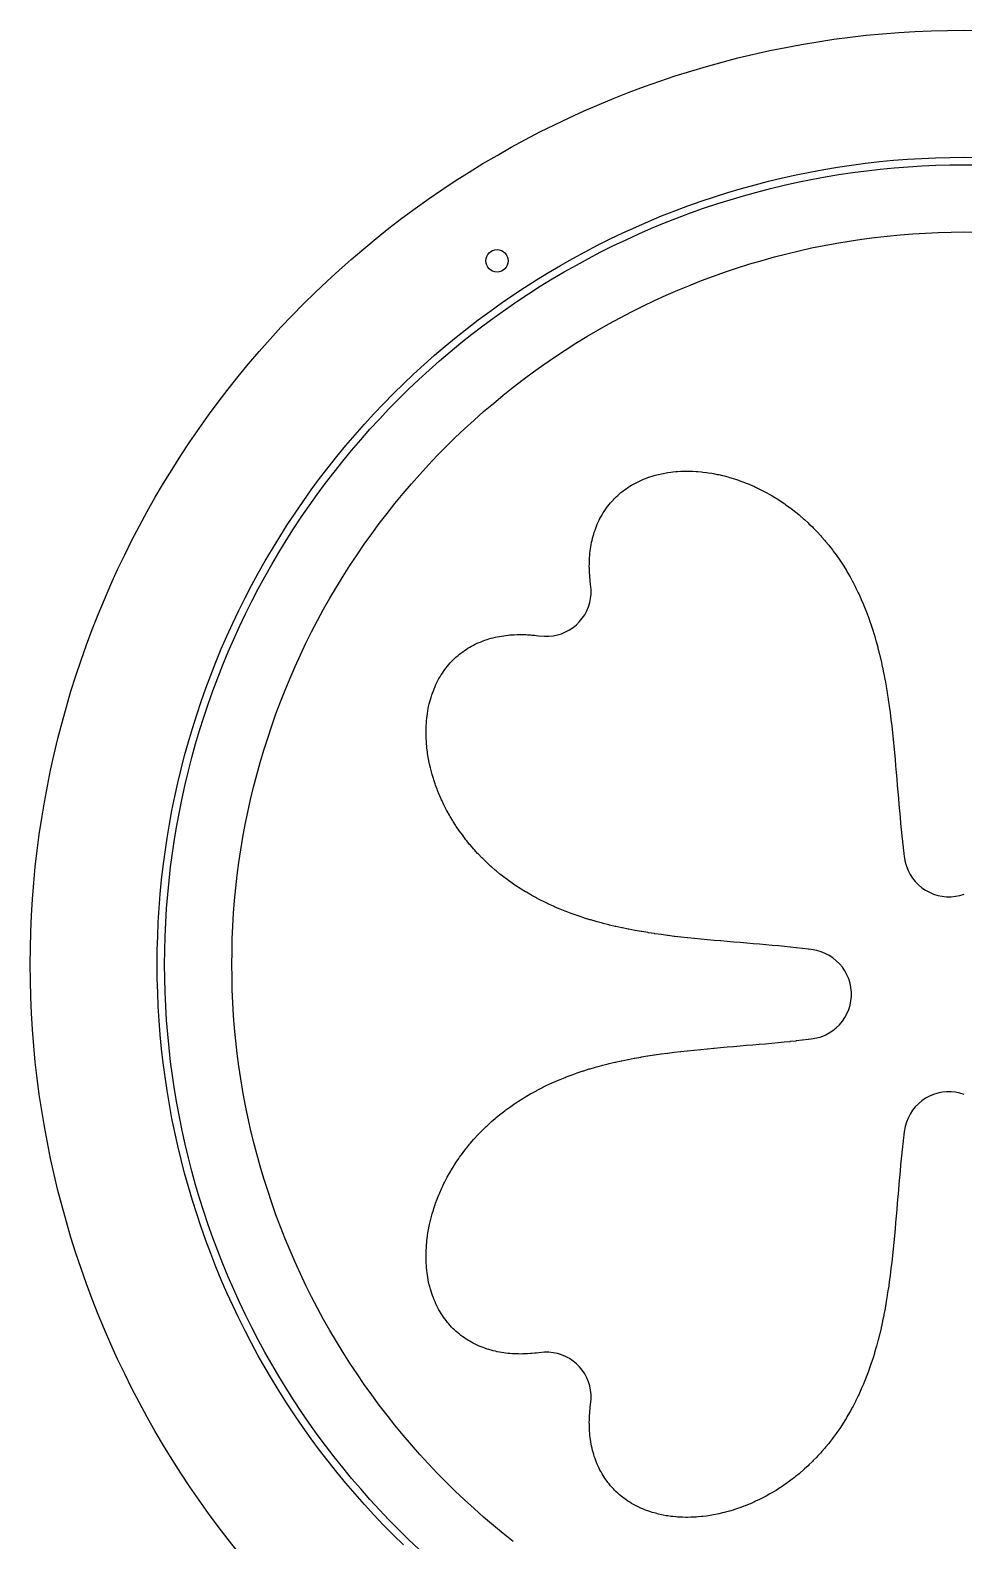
# Model space of a CAD drawing. Header units: metres. Extents: x 10 to 1210, y 10 to 2773.
# Drawn here: x 958 to 1083, y 285.9 to 488 of the extents above; entities that cross this region are included whole.
import ezdxf

# ---------------------------------------------------------------- set-up
doc = ezdxf.new("R2010")
doc.units = ezdxf.units.M
for name, color, linetype in [('ACIKLIK', 5, 'Continuous'), ('ASKI_DELIK', 6, 'Continuous'), ('CAM_SABLON', 4, 'Continuous'), ('DIS_KENAR_V91_Z3', 1, 'Continuous'), ('LAMBA_T4_Z4', 3, 'Continuous')]:
    doc.layers.add(name, color=color, linetype=linetype)

msp = doc.modelspace()

# ---------------------------------------------------------------- linework, layer by layer
at = {"layer": 'ACIKLIK'}
msp.add_lwpolyline([(1022.67, 285.78), (1021.33, 286.84), (1020.01, 287.93), (1018.71, 289.04), (1017.43, 290.17), (1016.16, 291.33), (1014.92, 292.51), (1013.7, 293.7), (1012.51, 294.92), (1011.33, 296.16), (1010.17, 297.43), (1009.04, 298.71), (1007.93, 300.01), (1006.84, 301.33), (1005.78, 302.67), (1004.73, 304.02), (1003.72, 305.4), (1002.72, 306.79), (1001.76, 308.2), (1000.81, 309.63), (999.89, 311.07), (999, 312.53), (998.13, 314), (997.29, 315.49), (996.47, 316.99), (995.68, 318.51), (994.92, 320.04), (994.18, 321.58), (993.47, 323.14), (992.79, 324.71), (992.14, 326.29), (991.51, 327.88), (990.91, 329.48), (990.34, 331.09), (989.8, 332.72), (989.28, 334.35), (988.8, 335.99), (988.34, 337.64), (987.91, 339.29), (987.51, 340.96), (987.14, 342.62), (986.8, 344.3), (986.49, 345.98), (986.21, 347.67), (985.95, 349.36), (985.73, 351.06), (985.54, 352.76), (985.37, 354.46), (985.24, 356.16), (985.14, 357.87), (985.06, 359.58), (985.02, 361.29), (985, 363), (985.02, 364.71), (985.06, 366.42), (985.14, 368.13), (985.24, 369.84), (985.37, 371.54), (985.54, 373.24), (985.73, 374.94), (985.95, 376.64), (986.21, 378.33), (986.49, 380.02), (986.8, 381.7), (987.14, 383.38), (987.51, 385.04), (987.91, 386.71), (988.34, 388.36), (988.8, 390.01), (989.28, 391.65), (989.8, 393.28), (990.34, 394.91), (990.91, 396.52), (991.51, 398.12), (992.14, 399.71), (992.79, 401.29), (993.47, 402.86), (994.18, 404.42), (994.92, 405.96), (995.68, 407.49), (996.47, 409.01), (997.29, 410.51), (998.13, 412), (999, 413.47), (999.89, 414.93), (1000.81, 416.37), (1001.76, 417.8), (1002.72, 419.21), (1003.72, 420.6), (1004.73, 421.98), (1005.78, 423.33), (1006.84, 424.67), (1007.93, 425.99), (1009.04, 427.29), (1010.17, 428.57), (1011.33, 429.84), (1012.51, 431.08), (1013.7, 432.3), (1014.92, 433.49), (1016.16, 434.67), (1017.43, 435.83), (1018.71, 436.96), (1020.01, 438.07), (1021.33, 439.16), (1022.67, 440.22), (1024.02, 441.27), (1025.4, 442.28), (1026.79, 443.28), (1028.2, 444.24), (1029.63, 445.19), (1031.07, 446.11), (1032.53, 447), (1034, 447.87), (1035.49, 448.71), (1036.99, 449.53), (1038.51, 450.32), (1040.04, 451.08), (1041.58, 451.82), (1043.14, 452.53), (1044.71, 453.21), (1046.29, 453.86), (1047.88, 454.49), (1049.48, 455.09), (1051.09, 455.66), (1052.72, 456.2), (1054.35, 456.72), (1055.99, 457.2), (1057.64, 457.66), (1059.29, 458.09), (1060.96, 458.49), (1062.62, 458.86), (1064.3, 459.2), (1065.98, 459.51), (1067.67, 459.79), (1069.36, 460.05), (1071.06, 460.27), (1072.76, 460.46), (1074.46, 460.63), (1076.16, 460.76), (1077.87, 460.86), (1079.58, 460.94), (1081.29, 460.98), (1083, 461), (1084.71, 460.98)], dxfattribs=at)
at = {"layer": 'ASKI_DELIK'}
msp.add_circle((1020.5, 457.14), 1.5, dxfattribs=at)
at = {"layer": 'CAM_SABLON'}
msp.add_lwpolyline([(1010.03, 284.75), (1008.67, 286.03), (1007.34, 287.34), (1006.03, 288.67), (1004.75, 290.03), (1003.48, 291.4), (1002.25, 292.8), (1001.03, 294.22), (999.85, 295.66), (998.68, 297.12), (997.55, 298.61), (996.44, 300.11), (995.35, 301.63), (994.29, 303.17), (993.26, 304.72), (992.26, 306.3), (991.28, 307.89), (990.34, 309.5), (989.42, 311.13), (988.53, 312.77), (987.66, 314.42), (986.83, 316.09), (986.03, 317.78), (985.25, 319.48), (984.51, 321.19), (983.79, 322.92), (983.11, 324.65), (982.45, 326.4), (981.83, 328.16), (981.24, 329.94), (980.68, 331.72), (980.15, 333.51), (979.65, 335.31), (979.18, 337.11), (978.74, 338.93), (978.34, 340.75), (977.97, 342.58), (977.63, 344.42), (977.32, 346.26), (977.04, 348.11), (976.8, 349.96), (976.59, 351.82), (976.41, 353.67), (976.26, 355.54), (976.15, 357.4), (976.07, 359.27), (976.02, 361.13), (976, 363), (976.02, 364.87), (976.07, 366.73), (976.15, 368.6), (976.26, 370.46), (976.41, 372.33), (976.59, 374.18), (976.8, 376.04), (977.04, 377.89), (977.32, 379.74), (977.63, 381.58), (977.97, 383.42), (978.34, 385.25), (978.74, 387.07), (979.18, 388.89), (979.65, 390.69), (980.15, 392.49), (980.68, 394.28), (981.24, 396.06), (981.83, 397.84), (982.45, 399.6), (983.11, 401.35), (983.79, 403.08), (984.51, 404.81), (985.25, 406.52), (986.03, 408.22), (986.83, 409.91), (987.66, 411.58), (988.53, 413.23), (989.42, 414.87), (990.34, 416.5), (991.28, 418.11), (992.26, 419.7), (993.26, 421.28), (994.29, 422.83), (995.35, 424.37), (996.44, 425.89), (997.55, 427.39), (998.68, 428.88), (999.85, 430.34), (1001.03, 431.78), (1002.25, 433.2), (1003.48, 434.6), (1004.75, 435.97), (1006.03, 437.33), (1007.34, 438.66), (1008.67, 439.97), (1010.03, 441.25), (1011.4, 442.52), (1012.8, 443.75), (1014.22, 444.97), (1015.66, 446.15), (1017.12, 447.32), (1018.61, 448.45), (1020.11, 449.56), (1021.63, 450.65), (1023.17, 451.71), (1024.72, 452.74), (1026.3, 453.74), (1027.89, 454.72), (1029.5, 455.66), (1031.13, 456.58), (1032.77, 457.47), (1034.42, 458.34), (1036.09, 459.17), (1037.78, 459.97), (1039.48, 460.75), (1041.19, 461.49), (1042.92, 462.21), (1044.65, 462.89), (1046.4, 463.55), (1048.16, 464.17), (1049.94, 464.76), (1051.72, 465.32), (1053.51, 465.85), (1055.31, 466.35), (1057.11, 466.82), (1058.93, 467.26), (1060.75, 467.66), (1062.58, 468.03), (1064.42, 468.37), (1066.26, 468.68), (1068.11, 468.96), (1069.96, 469.2), (1071.82, 469.41), (1073.67, 469.59), (1075.54, 469.74), (1077.4, 469.85), (1079.27, 469.93), (1081.13, 469.98), (1083, 470), (1084.87, 469.98)], dxfattribs=at)
at = {"layer": 'DIS_KENAR_V91_Z3'}
for points in [[(985.86, 284.33), (984.5, 286.04), (983.17, 287.77), (981.87, 289.53), (980.61, 291.3), (979.37, 293.1), (978.17, 294.92), (976.99, 296.76), (975.85, 298.62), (974.75, 300.5), (973.67, 302.4), (972.63, 304.32), (971.62, 306.25), (970.65, 308.2), (969.71, 310.17), (968.81, 312.16), (967.94, 314.16), (967.1, 316.17), (966.3, 318.2), (965.54, 320.25), (964.81, 322.3), (964.12, 324.37), (963.46, 326.45), (962.84, 328.55), (962.26, 330.65), (961.71, 332.76), (961.2, 334.88), (960.73, 337.01), (960.3, 339.15), (959.9, 341.29), (959.54, 343.45), (959.22, 345.6), (958.93, 347.77), (958.68, 349.93), (958.48, 352.11), (958.3, 354.28), (958.17, 356.46), (958.08, 358.64), (958.02, 360.82), (958, 363), (958.02, 365.18), (958.08, 367.36), (958.17, 369.54), (958.3, 371.72), (958.48, 373.89), (958.68, 376.07), (958.93, 378.23), (959.22, 380.4), (959.54, 382.55), (959.9, 384.71), (960.3, 386.85), (960.73, 388.99), (961.2, 391.12), (961.71, 393.24), (962.26, 395.35), (962.84, 397.45), (963.46, 399.55), (964.12, 401.63), (964.81, 403.7), (965.54, 405.75), (966.3, 407.8), (967.1, 409.83), (967.94, 411.84), (968.81, 413.84), (969.71, 415.83), (970.65, 417.8), (971.62, 419.75), (972.63, 421.68), (973.67, 423.6), (974.75, 425.5), (975.85, 427.38), (976.99, 429.24), (978.17, 431.08), (979.37, 432.9), (980.61, 434.7), (981.87, 436.47), (983.17, 438.23), (984.5, 439.96), (985.86, 441.67), (987.24, 443.35), (988.66, 445.01), (990.11, 446.64), (991.58, 448.25), (993.08, 449.83), (994.61, 451.39), (996.17, 452.92), (997.75, 454.42), (999.36, 455.89), (1000.99, 457.34), (1002.65, 458.76), (1004.33, 460.14), (1006.04, 461.5), (1007.77, 462.83), (1009.53, 464.13), (1011.3, 465.39), (1013.1, 466.63), (1014.92, 467.83), (1016.76, 469.01), (1018.62, 470.15), (1020.5, 471.25), (1022.4, 472.33), (1024.32, 473.37), (1026.25, 474.38), (1028.2, 475.35), (1030.17, 476.29), (1032.16, 477.19), (1034.16, 478.06), (1036.17, 478.9), (1038.2, 479.7), (1040.25, 480.46), (1042.3, 481.19), (1044.37, 481.88), (1046.45, 482.54), (1048.55, 483.16), (1050.65, 483.74), (1052.76, 484.29), (1054.88, 484.8), (1057.01, 485.27), (1059.15, 485.7), (1061.29, 486.1), (1063.45, 486.46), (1065.6, 486.78), (1067.77, 487.07), (1069.93, 487.32), (1072.11, 487.52), (1074.28, 487.7), (1076.46, 487.83), (1078.64, 487.92), (1080.82, 487.98), (1083, 488), (1085.18, 487.98)], [(1083.05, 345.59), (1082.48, 345.77), (1081.89, 345.89), (1081.3, 345.95), (1080.7, 345.95), (1080.11, 345.89), (1079.52, 345.77), (1078.95, 345.59), (1078.4, 345.36), (1077.88, 345.08), (1077.39, 344.74), (1076.93, 344.36), (1076.51, 343.93), (1076.14, 343.47), (1075.82, 342.97), (1075.54, 342.44), (1075.32, 341.88), (1075.16, 341.31), (1075.03, 340.57), (1074.98, 340.21), (1074.98, 340.15), (1074.89, 339.42), (1074.88, 339.36), (1074.8, 338.62), (1074.79, 338.57), (1074.71, 337.81), (1074.7, 337.77), (1074.62, 337), (1074.54, 336.17), (1074.46, 335.34), (1074.39, 334.5), (1074.31, 333.65), (1074.24, 332.79), (1074.17, 331.93), (1074.09, 331.06), (1074.02, 330.19), (1073.95, 329.32), (1073.95, 329.32), (1073.87, 328.45), (1073.87, 328.44), (1073.8, 327.58), (1073.79, 327.56), (1073.72, 326.7), (1073.71, 326.68), (1073.63, 325.82), (1073.63, 325.79), (1073.55, 324.94), (1073.54, 324.9), (1073.45, 324.05), (1073.45, 324.02), (1073.36, 323.17), (1073.35, 323.13), (1073.25, 322.29), (1073.25, 322.24), (1073.14, 321.4), (1073.14, 321.35), (1073.02, 320.52), (1073.02, 320.47), (1072.9, 319.64), (1072.89, 319.58), (1072.76, 318.77), (1072.75, 318.7), (1072.62, 317.89), (1072.61, 317.82), (1072.47, 317.02), (1072.45, 316.95), (1072.3, 316.15), (1072.29, 316.07), (1072.13, 315.29), (1072.11, 315.21), (1071.94, 314.43), (1071.92, 314.34), (1071.74, 313.58), (1071.72, 313.49), (1071.53, 312.73), (1071.5, 312.64), (1071.3, 311.89), (1071.27, 311.79), (1071.06, 311.06), (1071.03, 310.95), (1070.8, 310.23), (1070.77, 310.12), (1070.52, 309.37), (1070.48, 309.25), (1070.23, 308.55), (1070.19, 308.44), (1069.93, 307.75), (1069.88, 307.63), (1069.61, 306.96), (1069.56, 306.84), (1069.28, 306.18), (1069.22, 306.05), (1068.93, 305.41), (1068.87, 305.28), (1068.56, 304.65), (1068.49, 304.52), (1068.17, 303.9), (1068.1, 303.77), (1067.77, 303.16), (1067.7, 303.03), (1067.36, 302.44), (1067.28, 302.31), (1066.92, 301.73), (1066.84, 301.6), (1066.47, 301.03), (1066.38, 300.9), (1066, 300.35), (1065.91, 300.22), (1065.52, 299.69), (1065.42, 299.55), (1065.01, 299.03), (1064.91, 298.9), (1064.5, 298.4), (1064.39, 298.27), (1063.96, 297.78), (1063.85, 297.65), (1063.41, 297.18), (1063.3, 297.06), (1062.85, 296.6), (1062.73, 296.47), (1062.27, 296.03), (1062.15, 295.91), (1061.68, 295.48), (1061.55, 295.37), (1061.07, 294.96), (1060.94, 294.84), (1060.46, 294.45), (1060.32, 294.34), (1059.82, 293.96), (1059.68, 293.86), (1059.18, 293.49), (1059.04, 293.39), (1058.53, 293.05), (1058.38, 292.95), (1057.87, 292.62), (1057.71, 292.53), (1057.2, 292.22), (1057.04, 292.13), (1056.52, 291.84), (1056.36, 291.75), (1055.83, 291.48), (1055.66, 291.4), (1055.13, 291.15), (1054.97, 291.07), (1054.44, 290.83), (1054.27, 290.76), (1053.73, 290.55), (1053.56, 290.48), (1053.03, 290.28), (1052.85, 290.22), (1052.32, 290.04), (1052.13, 289.98), (1051.61, 289.83), (1051.42, 289.77), (1050.9, 289.64), (1050.71, 289.59), (1050.19, 289.47), (1049.99, 289.43), (1049.48, 289.33), (1049.28, 289.29), (1048.78, 289.21), (1048.57, 289.18), (1048.08, 289.12), (1047.87, 289.1), (1047.38, 289.06), (1047.17, 289.04), (1046.69, 289.02), (1046.47, 289.01), (1046.01, 289), (1045.79, 289), (1045.34, 289.01), (1045.11, 289.02), (1044.68, 289.05), (1044.44, 289.07), (1044.02, 289.11), (1043.78, 289.14), (1043.38, 289.19), (1043.14, 289.23), (1042.75, 289.3), (1042.51, 289.35), (1042.14, 289.43), (1041.89, 289.5), (1041.54, 289.59), (1041.28, 289.67), (1040.95, 289.77), (1040.69, 289.86), (1040.38, 289.98), (1040.12, 290.08), (1039.83, 290.21), (1039.57, 290.33), (1039.29, 290.46), (1039.03, 290.59), (1038.77, 290.73), (1038.52, 290.88), (1038.27, 291.03), (1038.02, 291.19), (1037.79, 291.35), (1037.55, 291.52), (1037.33, 291.68), (1037.09, 291.87), (1036.89, 292.04), (1036.66, 292.25), (1036.47, 292.42), (1036.25, 292.64), (1036.08, 292.82), (1035.87, 293.05), (1035.7, 293.24), (1035.5, 293.48), (1035.35, 293.67), (1035.16, 293.92), (1035.02, 294.13), (1034.85, 294.38), (1034.71, 294.6), (1034.56, 294.85), (1034.43, 295.08), (1034.29, 295.34), (1034.17, 295.58), (1034.04, 295.85), (1033.93, 296.1), (1033.82, 296.36), (1033.72, 296.63), (1033.63, 296.89), (1033.53, 297.17), (1033.45, 297.42), (1033.37, 297.72), (1033.3, 297.97), (1033.23, 298.28), (1033.17, 298.52), (1033.11, 298.84), (1033.07, 299.09), (1033.02, 299.42), (1032.99, 299.66), (1032.95, 300), (1032.92, 300.23), (1032.9, 300.59), (1032.89, 300.81), (1032.87, 301.18), (1032.87, 301.39), (1032.86, 301.78), (1032.87, 301.98), (1032.88, 302.37), (1032.89, 302.57), (1032.91, 302.97), (1032.93, 303.15), (1032.97, 303.56), (1032.99, 303.74), (1033.03, 304.06), (1033.1, 304.87), (1033.1, 305.45), (1033.04, 306.03), (1032.92, 306.6), (1032.75, 307.15), (1032.52, 307.69), (1032.25, 308.21), (1031.92, 308.69), (1031.55, 309.14), (1031.14, 309.55), (1030.69, 309.92), (1030.21, 310.25), (1029.69, 310.52), (1029.15, 310.75), (1028.6, 310.92), (1028.03, 311.04), (1027.45, 311.1), (1026.86, 311.1), (1026.11, 311.03), (1026.11, 311.03), (1025.74, 310.99), (1025.56, 310.97), (1025.15, 310.93), (1024.97, 310.91), (1024.57, 310.89), (1024.37, 310.88), (1023.98, 310.87), (1023.78, 310.86), (1023.39, 310.87), (1023.18, 310.87), (1022.81, 310.89), (1022.59, 310.9), (1022.23, 310.92), (1022, 310.95), (1021.66, 310.99), (1021.42, 311.02), (1021.09, 311.07), (1020.84, 311.11), (1020.52, 311.17), (1020.28, 311.23), (1019.97, 311.3), (1019.72, 311.37), (1019.42, 311.45), (1019.17, 311.53), (1018.89, 311.63), (1018.63, 311.72), (1018.36, 311.82), (1018.1, 311.93), (1017.85, 312.04), (1017.58, 312.17), (1017.34, 312.29), (1017.08, 312.43), (1016.85, 312.56), (1016.6, 312.71), (1016.38, 312.85), (1016.13, 313.02), (1015.92, 313.16), (1015.67, 313.35), (1015.48, 313.5), (1015.24, 313.7), (1015.05, 313.87), (1014.82, 314.08), (1014.64, 314.25), (1014.42, 314.47), (1014.25, 314.66), (1014.04, 314.89), (1013.87, 315.09), (1013.68, 315.33), (1013.52, 315.55), (1013.35, 315.79), (1013.19, 316.02), (1013.03, 316.27), (1012.88, 316.52), (1012.73, 316.77), (1012.59, 317.03), (1012.46, 317.29), (1012.33, 317.57), (1012.21, 317.83), (1012.08, 318.12), (1011.98, 318.38), (1011.86, 318.69), (1011.77, 318.95), (1011.67, 319.28), (1011.59, 319.54), (1011.5, 319.89), (1011.43, 320.14), (1011.35, 320.51), (1011.3, 320.75), (1011.23, 321.14), (1011.19, 321.38), (1011.14, 321.78), (1011.11, 322.02), (1011.07, 322.44), (1011.05, 322.68), (1011.02, 323.11), (1011.01, 323.34), (1011, 323.79), (1011, 324.01), (1011.01, 324.47), (1011.02, 324.69), (1011.04, 325.17), (1011.06, 325.38), (1011.1, 325.87), (1011.12, 326.08), (1011.18, 326.57), (1011.21, 326.78), (1011.29, 327.28), (1011.33, 327.48), (1011.43, 327.99), (1011.47, 328.19), (1011.59, 328.71), (1011.64, 328.9), (1011.77, 329.42), (1011.83, 329.61), (1011.98, 330.13), (1012.04, 330.32), (1012.22, 330.85), (1012.28, 331.03), (1012.48, 331.56), (1012.55, 331.73), (1012.76, 332.27), (1012.83, 332.44), (1013.07, 332.97), (1013.15, 333.13), (1013.4, 333.66), (1013.48, 333.83), (1013.75, 334.36), (1013.84, 334.52), (1014.13, 335.04), (1014.22, 335.2), (1014.53, 335.71), (1014.62, 335.87), (1014.95, 336.38), (1015.05, 336.53), (1015.39, 337.04), (1015.49, 337.18), (1015.86, 337.68), (1015.96, 337.82), (1016.34, 338.32), (1016.45, 338.46), (1016.84, 338.94), (1016.96, 339.07), (1017.37, 339.55), (1017.48, 339.68), (1017.91, 340.15), (1018.03, 340.27), (1018.47, 340.73), (1018.6, 340.85), (1019.06, 341.3), (1019.18, 341.41), (1019.65, 341.85), (1019.78, 341.96), (1020.27, 342.39), (1020.4, 342.5), (1020.9, 342.91), (1021.03, 343.01), (1021.55, 343.42), (1021.69, 343.52), (1022.22, 343.91), (1022.35, 344), (1022.9, 344.38), (1023.03, 344.47), (1023.6, 344.84), (1023.73, 344.92), (1024.31, 345.28), (1024.44, 345.36), (1025.03, 345.7), (1025.16, 345.77), (1025.77, 346.1), (1025.9, 346.17), (1026.52, 346.49), (1026.65, 346.56), (1027.28, 346.87), (1027.41, 346.93), (1028.05, 347.22), (1028.18, 347.28), (1028.84, 347.56), (1028.96, 347.61), (1029.63, 347.88), (1029.75, 347.93), (1030.44, 348.19), (1030.55, 348.23), (1031.25, 348.48), (1031.36, 348.52), (1032.03, 348.74), (1032.13, 348.77), (1032.86, 349), (1032.97, 349.03), (1033.7, 349.24), (1033.8, 349.27), (1034.55, 349.48), (1034.65, 349.5), (1035.4, 349.69), (1035.5, 349.72), (1036.26, 349.9), (1036.35, 349.92), (1037.13, 350.09), (1037.21, 350.11), (1038, 350.27), (1038.08, 350.29), (1038.88, 350.44), (1038.95, 350.45), (1039.76, 350.6), (1039.83, 350.61), (1040.64, 350.74), (1040.71, 350.75), (1041.53, 350.88), (1041.59, 350.89), (1042.42, 351.01), (1042.47, 351.02), (1043.31, 351.13), (1043.36, 351.14), (1044.2, 351.24), (1044.24, 351.25), (1045.09, 351.35), (1045.13, 351.35), (1045.98, 351.45), (1046.02, 351.45), (1046.87, 351.54), (1046.91, 351.54), (1047.76, 351.63), (1047.79, 351.63), (1048.65, 351.71), (1048.68, 351.71), (1049.54, 351.79), (1049.56, 351.79), (1050.43, 351.87), (1050.44, 351.87), (1051.31, 351.95), (1051.32, 351.95), (1052.18, 352.02), (1053.06, 352.09), (1053.92, 352.17), (1054.77, 352.24), (1055.62, 352.31), (1056.46, 352.38), (1057.3, 352.46), (1058.13, 352.54), (1058.95, 352.62), (1059.77, 352.7), (1059.81, 352.71), (1060.57, 352.79), (1060.62, 352.8), (1061.36, 352.88), (1061.42, 352.89), (1062.15, 352.98), (1062.21, 352.98), (1062.57, 353.03), (1063.31, 353.16), (1063.88, 353.32), (1064.44, 353.54), (1064.97, 353.82), (1065.47, 354.14), (1065.93, 354.51), (1066.36, 354.93), (1066.74, 355.39), (1067.08, 355.88), (1067.36, 356.4), (1067.59, 356.95), (1067.77, 357.52), (1067.89, 358.11), (1067.95, 358.7), (1067.95, 359.3), (1067.89, 359.89), (1067.77, 360.48), (1067.59, 361.05), (1067.36, 361.6), (1067.08, 362.12), (1066.74, 362.61), (1066.36, 363.07), (1065.93, 363.49), (1065.47, 363.86), (1064.97, 364.18), (1064.44, 364.46), (1063.88, 364.68), (1063.31, 364.84), (1062.57, 364.97), (1062.21, 365.02), (1062.15, 365.02), (1061.42, 365.11), (1061.36, 365.12), (1060.62, 365.2), (1060.57, 365.21), (1059.81, 365.29), (1059.77, 365.3), (1059, 365.38), (1058.17, 365.46), (1057.34, 365.54), (1056.5, 365.61), (1055.65, 365.69), (1054.79, 365.76), (1053.93, 365.83), (1053.06, 365.91), (1052.19, 365.98), (1051.32, 366.05), (1051.32, 366.05), (1050.45, 366.13), (1050.44, 366.13), (1049.58, 366.2), (1049.56, 366.21), (1048.7, 366.28), (1048.68, 366.29), (1047.82, 366.37), (1047.79, 366.37), (1046.94, 366.45), (1046.9, 366.46), (1046.05, 366.55), (1046.02, 366.55), (1045.17, 366.64), (1045.13, 366.65), (1044.29, 366.75), (1044.24, 366.75), (1043.4, 366.86), (1043.35, 366.86), (1042.52, 366.98), (1042.47, 366.98), (1041.64, 367.1), (1041.58, 367.11), (1040.77, 367.24), (1040.7, 367.25), (1039.89, 367.38), (1039.82, 367.39), (1039.02, 367.53), (1038.95, 367.55), (1038.15, 367.7), (1038.07, 367.71), (1037.29, 367.87), (1037.21, 367.89), (1036.43, 368.06), (1036.34, 368.08), (1035.58, 368.26), (1035.49, 368.28), (1034.73, 368.47), (1034.64, 368.5), (1033.89, 368.7), (1033.79, 368.73), (1033.06, 368.94), (1032.95, 368.97), (1032.23, 369.2), (1032.12, 369.23), (1031.37, 369.48), (1031.25, 369.52), (1030.55, 369.77), (1030.44, 369.81), (1029.75, 370.07), (1029.63, 370.12), (1028.96, 370.39), (1028.84, 370.44), (1028.18, 370.72), (1028.05, 370.78), (1027.41, 371.07), (1027.28, 371.13), (1026.65, 371.44), (1026.52, 371.51), (1025.9, 371.83), (1025.77, 371.9), (1025.16, 372.23), (1025.03, 372.3), (1024.44, 372.64), (1024.31, 372.72), (1023.73, 373.08), (1023.6, 373.16), (1023.03, 373.53), (1022.9, 373.62), (1022.35, 374), (1022.22, 374.09), (1021.69, 374.48), (1021.55, 374.58), (1021.03, 374.99), (1020.9, 375.09), (1020.4, 375.5), (1020.27, 375.61), (1019.78, 376.04), (1019.65, 376.15), (1019.18, 376.59), (1019.06, 376.7), (1018.6, 377.15), (1018.47, 377.27), (1018.03, 377.73), (1017.91, 377.85), (1017.48, 378.32), (1017.37, 378.45), (1016.96, 378.93), (1016.84, 379.06), (1016.45, 379.54), (1016.34, 379.68), (1015.96, 380.18), (1015.86, 380.32), (1015.49, 380.82), (1015.39, 380.96), (1015.05, 381.47), (1014.95, 381.62), (1014.62, 382.13), (1014.53, 382.29), (1014.22, 382.8), (1014.13, 382.96), (1013.84, 383.48), (1013.75, 383.64), (1013.48, 384.17), (1013.4, 384.34), (1013.15, 384.87), (1013.07, 385.03), (1012.83, 385.56), (1012.76, 385.73), (1012.55, 386.27), (1012.48, 386.44), (1012.28, 386.97), (1012.22, 387.15), (1012.04, 387.68), (1011.98, 387.87), (1011.83, 388.39), (1011.77, 388.58), (1011.64, 389.1), (1011.59, 389.29), (1011.47, 389.81), (1011.43, 390.01), (1011.33, 390.52), (1011.29, 390.72), (1011.21, 391.22), (1011.18, 391.43), (1011.12, 391.92), (1011.1, 392.13), (1011.06, 392.62), (1011.04, 392.83), (1011.02, 393.31), (1011.01, 393.53), (1011, 393.99), (1011, 394.21), (1011.01, 394.66), (1011.02, 394.89), (1011.05, 395.32), (1011.07, 395.56), (1011.11, 395.98), (1011.14, 396.22), (1011.19, 396.62), (1011.23, 396.86), (1011.3, 397.25), (1011.35, 397.49), (1011.43, 397.86), (1011.5, 398.11), (1011.59, 398.46), (1011.67, 398.72), (1011.77, 399.05), (1011.86, 399.31), (1011.98, 399.62), (1012.08, 399.88), (1012.21, 400.17), (1012.33, 400.43), (1012.46, 400.71), (1012.59, 400.97), (1012.73, 401.23), (1012.88, 401.48), (1013.03, 401.73), (1013.19, 401.98), (1013.35, 402.21), (1013.52, 402.45), (1013.68, 402.67), (1013.87, 402.91), (1014.04, 403.11), (1014.25, 403.34), (1014.42, 403.53), (1014.64, 403.75), (1014.82, 403.92), (1015.05, 404.13), (1015.24, 404.3), (1015.48, 404.5), (1015.67, 404.65), (1015.92, 404.84), (1016.13, 404.98), (1016.38, 405.15), (1016.6, 405.29), (1016.85, 405.44), (1017.08, 405.57), (1017.34, 405.71), (1017.58, 405.83), (1017.85, 405.96), (1018.1, 406.07), (1018.36, 406.18), (1018.63, 406.28), (1018.89, 406.37), (1019.17, 406.47), (1019.42, 406.55), (1019.72, 406.63), (1019.97, 406.7), (1020.28, 406.77), (1020.52, 406.83), (1020.84, 406.89), (1021.09, 406.93), (1021.42, 406.98), (1021.66, 407.01), (1022, 407.05), (1022.23, 407.08), (1022.59, 407.1), (1022.81, 407.11), (1023.18, 407.13), (1023.39, 407.13), (1023.78, 407.14), (1023.98, 407.13), (1024.37, 407.12), (1024.57, 407.11), (1024.97, 407.09), (1025.15, 407.07), (1025.56, 407.03), (1025.74, 407.01), (1026.06, 406.97), (1026.87, 406.9), (1027.45, 406.9), (1028.03, 406.96), (1028.6, 407.08), (1029.15, 407.25), (1029.69, 407.48), (1030.21, 407.75), (1030.69, 408.08), (1031.14, 408.45), (1031.55, 408.86), (1031.92, 409.31), (1032.25, 409.79), (1032.52, 410.31), (1032.75, 410.85), (1032.92, 411.4), (1033.04, 411.97), (1033.1, 412.55), (1033.1, 413.14), (1033.03, 413.89), (1032.99, 414.26), (1032.97, 414.44), (1032.93, 414.85), (1032.91, 415.03), (1032.89, 415.43), (1032.88, 415.63), (1032.87, 416.02), (1032.86, 416.22), (1032.87, 416.61), (1032.87, 416.82), (1032.89, 417.19), (1032.9, 417.41), (1032.92, 417.77), (1032.95, 418), (1032.99, 418.34), (1033.02, 418.58), (1033.07, 418.91), (1033.11, 419.16), (1033.17, 419.48), (1033.23, 419.72), (1033.3, 420.03), (1033.37, 420.28), (1033.45, 420.58), (1033.53, 420.83), (1033.63, 421.11), (1033.72, 421.37), (1033.82, 421.64), (1033.93, 421.9), (1034.04, 422.15), (1034.17, 422.42), (1034.29, 422.66), (1034.43, 422.92), (1034.56, 423.15), (1034.71, 423.4), (1034.85, 423.62), (1035.02, 423.87), (1035.16, 424.08), (1035.35, 424.33), (1035.5, 424.52), (1035.7, 424.76), (1035.87, 424.95), (1036.08, 425.18), (1036.25, 425.36), (1036.47, 425.58), (1036.66, 425.75), (1036.89, 425.96), (1037.09, 426.13), (1037.33, 426.32), (1037.55, 426.48), (1037.79, 426.65), (1038.02, 426.81), (1038.27, 426.97), (1038.52, 427.12), (1038.77, 427.27), (1039.03, 427.41), (1039.29, 427.54), (1039.57, 427.67), (1039.83, 427.79), (1040.12, 427.92), (1040.38, 428.02), (1040.69, 428.14), (1040.95, 428.23), (1041.28, 428.33), (1041.54, 428.41), (1041.89, 428.5), (1042.14, 428.57), (1042.51, 428.65), (1042.75, 428.7), (1043.14, 428.77), (1043.38, 428.81), (1043.78, 428.86), (1044.02, 428.89), (1044.44, 428.93), (1044.68, 428.95), (1045.11, 428.98), (1045.34, 428.99), (1045.79, 429), (1046.01, 429), (1046.47, 428.99), (1046.69, 428.98), (1047.17, 428.96), (1047.38, 428.94), (1047.87, 428.9), (1048.08, 428.88), (1048.57, 428.82), (1048.78, 428.79), (1049.28, 428.71), (1049.48, 428.67), (1049.99, 428.57), (1050.19, 428.53), (1050.71, 428.41), (1050.9, 428.36), (1051.42, 428.23), (1051.61, 428.17), (1052.13, 428.02), (1052.32, 427.96), (1052.85, 427.78), (1053.03, 427.72), (1053.56, 427.52), (1053.73, 427.45), (1054.27, 427.24), (1054.44, 427.17), (1054.97, 426.93), (1055.13, 426.85), (1055.66, 426.6), (1055.83, 426.52), (1056.36, 426.25), (1056.52, 426.16), (1057.04, 425.87), (1057.2, 425.78), (1057.71, 425.47), (1057.87, 425.38), (1058.38, 425.05), (1058.53, 424.95), (1059.04, 424.61), (1059.18, 424.51), (1059.68, 424.14), (1059.82, 424.04), (1060.32, 423.66), (1060.46, 423.55), (1060.94, 423.16), (1061.07, 423.04), (1061.55, 422.63), (1061.68, 422.52), (1062.15, 422.09), (1062.27, 421.97), (1062.73, 421.53), (1062.85, 421.4), (1063.3, 420.94), (1063.41, 420.82), (1063.85, 420.35), (1063.96, 420.22), (1064.39, 419.73), (1064.5, 419.6), (1064.91, 419.1), (1065.01, 418.97), (1065.42, 418.45), (1065.52, 418.31), (1065.91, 417.78), (1066, 417.65), (1066.38, 417.1), (1066.47, 416.97), (1066.84, 416.4), (1066.92, 416.27), (1067.28, 415.69), (1067.36, 415.56), (1067.7, 414.97), (1067.77, 414.84), (1068.1, 414.23), (1068.17, 414.1), (1068.49, 413.48), (1068.56, 413.35), (1068.87, 412.72), (1068.93, 412.59), (1069.22, 411.95), (1069.28, 411.82), (1069.56, 411.16), (1069.61, 411.04), (1069.88, 410.37), (1069.93, 410.25), (1070.19, 409.56), (1070.23, 409.45), (1070.48, 408.75), (1070.52, 408.64), (1070.74, 407.97), (1070.77, 407.87), (1071, 407.14), (1071.03, 407.03), (1071.24, 406.3), (1071.27, 406.2), (1071.48, 405.45), (1071.5, 405.35), (1071.69, 404.6), (1071.72, 404.5), (1071.9, 403.74), (1071.92, 403.65), (1072.09, 402.87), (1072.11, 402.79), (1072.27, 402), (1072.29, 401.92), (1072.44, 401.12), (1072.45, 401.05), (1072.6, 400.24), (1072.61, 400.17), (1072.74, 399.36), (1072.75, 399.29), (1072.88, 398.47), (1072.89, 398.41), (1073.01, 397.58), (1073.02, 397.53), (1073.13, 396.69), (1073.14, 396.64), (1073.24, 395.8), (1073.25, 395.76), (1073.35, 394.91), (1073.35, 394.87), (1073.45, 394.02), (1073.45, 393.98), (1073.54, 393.13), (1073.54, 393.09), (1073.63, 392.24), (1073.63, 392.21), (1073.71, 391.35), (1073.71, 391.32), (1073.79, 390.46), (1073.79, 390.44), (1073.87, 389.57), (1073.87, 389.56), (1073.95, 388.69), (1073.95, 388.68), (1074.02, 387.82), (1074.09, 386.94), (1074.17, 386.08), (1074.24, 385.23), (1074.31, 384.38), (1074.38, 383.54), (1074.46, 382.7), (1074.54, 381.87), (1074.62, 381.05), (1074.7, 380.23), (1074.71, 380.19), (1074.79, 379.43), (1074.8, 379.38), (1074.88, 378.64), (1074.89, 378.58), (1074.98, 377.85), (1074.98, 377.79), (1075.03, 377.43), (1075.16, 376.69), (1075.32, 376.12), (1075.54, 375.56), (1075.82, 375.03), (1076.14, 374.53), (1076.51, 374.07), (1076.93, 373.64), (1077.39, 373.26), (1077.88, 372.92), (1078.4, 372.64), (1078.95, 372.41), (1079.52, 372.23), (1080.11, 372.11), (1080.7, 372.05), (1081.3, 372.05), (1081.89, 372.11), (1082.48, 372.23), (1083.05, 372.41)]]:
    msp.add_lwpolyline(points, dxfattribs=at)
at = {"layer": 'LAMBA_T4_Z4'}
msp.add_lwpolyline([(1007.98, 285.31), (1006.63, 286.63), (1005.31, 287.98), (1004.01, 289.34), (1002.74, 290.73), (1001.49, 292.15), (1000.27, 293.58), (999.07, 295.03), (997.9, 296.51), (996.75, 298), (995.63, 299.52), (994.53, 301.05), (993.46, 302.61), (992.42, 304.18), (991.41, 305.77), (990.43, 307.38), (989.47, 309), (988.54, 310.64), (987.64, 312.3), (986.77, 313.97), (985.93, 315.66), (985.12, 317.36), (984.34, 319.07), (983.59, 320.8), (982.86, 322.54), (982.17, 324.3), (981.51, 326.06), (980.88, 327.84), (980.29, 329.63), (979.72, 331.42), (979.18, 333.23), (978.68, 335.05), (978.21, 336.87), (977.77, 338.71), (977.36, 340.55), (976.98, 342.39), (976.64, 344.25), (976.33, 346.11), (976.05, 347.97), (975.81, 349.84), (975.59, 351.71), (975.41, 353.59), (975.26, 355.47), (975.15, 357.35), (975.07, 359.23), (975.02, 361.12), (975, 363), (975.02, 364.88), (975.07, 366.77), (975.15, 368.65), (975.26, 370.53), (975.41, 372.41), (975.59, 374.29), (975.81, 376.16), (976.05, 378.03), (976.33, 379.89), (976.64, 381.75), (976.98, 383.61), (977.36, 385.45), (977.77, 387.29), (978.21, 389.13), (978.68, 390.95), (979.18, 392.77), (979.72, 394.58), (980.29, 396.37), (980.88, 398.16), (981.51, 399.94), (982.17, 401.7), (982.86, 403.46), (983.59, 405.2), (984.34, 406.93), (985.12, 408.64), (985.93, 410.34), (986.77, 412.03), (987.64, 413.7), (988.54, 415.36), (989.47, 417), (990.43, 418.62), (991.41, 420.23), (992.42, 421.82), (993.46, 423.39), (994.53, 424.95), (995.63, 426.48), (996.75, 428), (997.9, 429.49), (999.07, 430.97), (1000.27, 432.42), (1001.49, 433.85), (1002.74, 435.27), (1004.01, 436.66), (1005.31, 438.02), (1006.63, 439.37), (1007.98, 440.69), (1009.34, 441.99), (1010.73, 443.26), (1012.15, 444.51), (1013.58, 445.73), (1015.03, 446.93), (1016.51, 448.1), (1018, 449.25), (1019.52, 450.37), (1021.05, 451.47), (1022.61, 452.54), (1024.18, 453.58), (1025.77, 454.59), (1027.38, 455.57), (1029, 456.53), (1030.64, 457.46), (1032.3, 458.36), (1033.97, 459.23), (1035.66, 460.07), (1037.36, 460.88), (1039.07, 461.66), (1040.8, 462.41), (1042.54, 463.14), (1044.3, 463.83), (1046.06, 464.49), (1047.84, 465.12), (1049.63, 465.71), (1051.42, 466.28), (1053.23, 466.82), (1055.05, 467.32), (1056.87, 467.79), (1058.71, 468.23), (1060.55, 468.64), (1062.39, 469.02), (1064.25, 469.36), (1066.11, 469.67), (1067.97, 469.95), (1069.84, 470.19), (1071.71, 470.41), (1073.59, 470.59), (1075.47, 470.74), (1077.35, 470.85), (1079.23, 470.93), (1081.12, 470.98), (1083, 471), (1084.88, 470.98)], dxfattribs=at)

doc.saveas('drawing.dxf')
